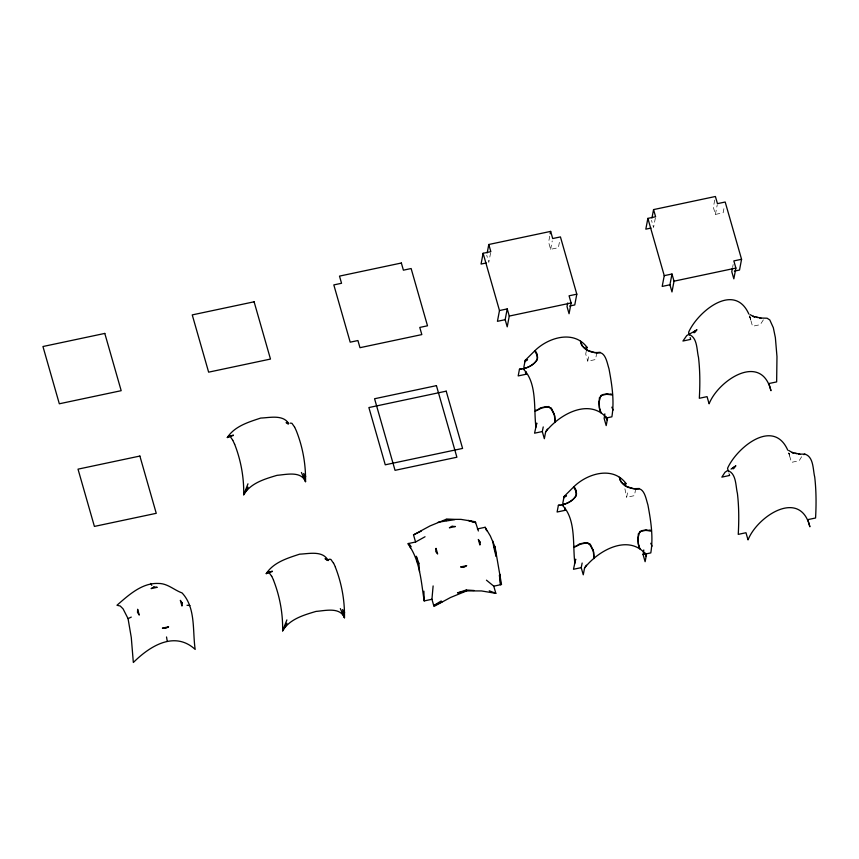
<?xml version="1.0" encoding="UTF-8"?>
<svg xmlns="http://www.w3.org/2000/svg" width="859" height="859" viewBox="0 0 859 859"><rect width="100%" height="100%" fill="white"/><g stroke="black" fill="none" stroke-linecap="round" stroke-linejoin="round"><path stroke-width="0.64" stroke-dasharray="4.29 3.22" d="M588.544 356.818L587.771 361.188L595.502 359.545L596.533 354.166M627.467 492.916L626.694 497.275L634.425 495.643L635.445 490.253M490.618 252.847L488.792 262.414L486.742 255.263M549.739 236.171L548.6 242.163L550.64 249.314L558.371 247.682L559.52 241.701M550.64 249.314L552.24 240.939M586.235 351.331L585.72 354.026L587.771 361.188M655.374 217.95L653.549 227.517L651.509 220.355M624.901 488.771L626.694 497.275M714.731 200.083L713.357 207.255L715.407 214.417L723.138 212.774L724.502 205.602M715.407 214.417L717.233 204.85M732.695 266.891L733.156 264.497M801.619 456.72L799.181 460.735L791.45 462.367L789.41 455.216M763.372 319.838L760.269 324.648L752.538 326.28L750.487 319.129M749.692 316.402L750.433 318.431L750.036 317.261M749.682 316.445L750.745 320.02M750.143 317.819L749.789 316.778L750.583 319.323L749.724 316.584M789.056 453.917L788.712 452.865L789.657 456.108M749.445 315.693L750.283 318.356M728.829 472.794L729.087 473.685M788.959 453.348L789.357 454.518L788.959 453.348"/><path stroke-width="1.29" d="M294.626 427.213A39.933 6.84 78 0 1 296.441 431.121C302.765 447.099 305.868 464.526 305.546 481.684C301.155 470.7 286.369 474.597 277.092 475.317C264.787 479 250.624 482.994 243.698 494.784C244.063 477.593 240.885 460.156 234.604 444.146M335.354 567.133C341.635 583.154 344.813 600.581 344.47 617.771C340.078 606.787 325.293 610.695 316.005 611.415C303.71 615.087 289.547 619.081 282.622 630.871C282.987 613.691 279.809 596.243 273.516 580.233M604.854 413.877L604.145 418.451L606.196 425.602L607.474 418.87L605.638 416.765L607.216 420.223M643.778 549.975L643.069 554.538L645.12 561.7L646.398 554.968L644.561 552.863L646.14 556.31M486.452 580.179L493.775 586.171L495.826 593.344L481.459 590.938L466.62 590.906L450.513 597.499L433.978 606.443L431.937 599.271L433.119 585.935M586.493 349.989L587.008 347.294C573.812 329.523 547.988 337.566 534.674 350.912L536.939 354.96L537.39 359.534C533.418 365.333 526.46 368.908 519.47 369.198L518.192 375.92L525.923 374.288L526.256 371.947M625.416 486.076L625.921 483.392C612.735 465.61 586.901 473.653 573.587 487.01L575.852 491.058L576.314 495.622C572.33 501.42 565.383 504.995 558.393 505.285L557.104 512.018L564.835 510.375L565.179 508.045M547.419 429.103L545.626 431.97L544.338 438.702L542.297 431.551L543.232 426.934M586.343 565.19L584.549 568.067L583.261 574.8L581.21 567.638L582.155 563.021M535.587 427.803L536.768 423.079L534.566 433.183L542.297 431.551M574.51 563.891L575.691 559.166L573.479 569.281L581.21 567.638M596.425 353.274L596.79 352.824C605.52 350.44 607.045 363.024 608.977 368.736C611.898 384.445 614.561 400.949 611.876 416.808L606.078 418.032M635.338 489.372L635.703 488.911C644.443 486.527 645.968 499.122 647.89 504.824C650.821 520.533 653.484 537.036 650.8 552.895L645.002 554.13M569.603 306.029L574.757 304.945L576.808 294.175L560.433 236.912L552.702 238.544L550.651 231.393L488.792 244.493L490.843 251.655L483.112 253.287L481.061 264.057L486.215 262.961M487.203 252.868L488.792 244.493M499.487 310.55L497.436 321.32L505.167 319.677L507.218 308.907L499.487 310.55L483.112 253.287M507.218 308.907L509.269 316.069L507.218 326.839L505.167 319.677M535.844 426.451C533.654 408.025 537.315 382.749 523.099 368.822C528.929 367.212 535.866 364.141 537.616 357.892L537.111 354.048L535.447 350.955L534.674 350.912L525.16 360.393L523.872 367.126L524.387 368.919M550.189 233.788L550.651 231.393M567.702 302.991L567.026 306.577L569.066 313.739L571.117 302.969L569.077 295.807L576.808 294.175M574.768 562.538C572.577 544.123 576.239 518.847 562.011 504.92C567.853 503.299 574.789 500.239 576.539 493.979L576.024 490.135L574.37 487.042L573.587 487.01L564.084 496.491L562.795 503.224L563.3 505.006M734.359 271.133L739.513 270.037L741.564 259.278L725.189 202.015L717.458 203.647L715.407 196.496L653.559 209.596L655.61 216.747L647.879 218.39L645.818 229.16L650.972 228.065M651.96 217.971L653.559 209.596M664.254 275.653L662.192 286.423L669.934 284.78L671.985 274.01L664.254 275.653L647.879 218.39M671.985 274.01L674.025 281.172L671.974 291.942L669.934 284.78M732.469 268.094L731.782 271.68L733.833 278.831L735.884 268.072L733.833 260.911L741.564 259.278M247.972 483.81L243.698 494.784L247.886 487.128L246.308 490.854M286.885 619.908L282.622 630.871L286.809 623.226L285.231 626.941M694.426 332.401L695.779 330.597L694.051 332.787L696.95 329.695L694.888 331.316M733.35 468.499L734.703 466.695L732.974 468.885L735.873 465.782L731.041 469.111M545.626 431.97C559.155 414.36 589.983 397.03 607.474 418.87M584.549 568.067C598.079 550.458 628.906 533.117 646.398 554.968M524.903 361.746L527.544 359.599L525.16 360.393M563.815 497.833L566.468 495.686L564.084 496.491M695.35 330.994L695.94 330.522M734.273 467.092L734.864 466.609M696.101 330.404L686.792 335.515L682.948 341.023L690.679 339.38L690.164 337.598M693.514 332.25L694.394 331.681M732.437 468.338L733.318 467.779M441.258 600.967L433.72 605.552L442.278 601.762M431.937 599.271L424.196 600.924C421.05 581.35 420.137 560.165 407.821 543.661L415.563 542.018L413.512 534.867L430.037 525.923L446.143 519.33L460.982 519.373L475.36 521.767L478.377 530.991M415.563 542.018L425.033 536.746M233.326 434.965L227.324 437.532C234.711 426.161 248.519 422.113 260.717 418.065C269.866 417.721 282.987 414.36 288.721 423.541M272.249 571.063L266.247 573.619C273.634 562.248 287.443 558.2 299.63 554.162C308.993 553.787 322.952 550.254 328.095 560.519L329.19 559.209L330.865 559.402L333.539 563.236M803.852 454.626L804.862 454.132C813.838 456.805 812.85 469.669 814.729 477.089C816.275 490.661 816.329 504.373 815.567 517.998L807.825 519.631L809.876 526.792C800.234 488.084 757.38 516.141 748.028 539.892L745.977 532.73L738.246 534.373C739.019 520.747 739.008 507.046 737.419 493.463C735.551 486.022 736.517 473.298 727.616 470.496L724.985 472.31L721.871 477.121L729.602 475.467L729.345 474.587M413.512 534.867L421.275 531.109M128.055 618.63L123.095 608.881L120.239 606.014L116.964 605.262C128.496 595.223 141.95 582.746 158.217 583.454C167.494 583.25 174.087 590.112 182.054 592.925C195.981 607.721 192.405 630.774 195.176 649.415C174.495 630.42 149.649 646.258 133.338 662.504L131.287 637.528L128.055 618.63L131.287 617.084M230.803 436.018L227.324 437.532L228.451 436.222L230.105 436.404L232.789 440.248M269.726 572.105L266.247 573.619L267.364 572.309L269.028 572.502L271.702 576.335M493.775 586.171L501.516 584.539L495.042 546.925L496.019 556.288L493.818 547.376L495.042 546.925L490.306 535.919L485.142 527.286L477.4 528.919M466.265 590.004L457.493 592.882L466.62 590.906L466.265 590.004L474.125 590.509M290.267 423.122L291.942 423.315L294.626 427.148M509.269 316.069L571.117 302.969M674.025 281.172L735.884 268.072M643.069 554.538L644.035 554.334M438.165 522.218L454.841 519.652L446.143 519.33L446.422 520.618M230.309 436.071L233.122 435.62M269.232 572.158L272.035 571.707M418.87 563.246L417.721 563.3L416.304 556.245L418.87 563.246L419.536 571.718M804.862 454.132L799.439 454.121M519.47 369.198L521.359 369.177M558.393 505.285L560.272 505.264M585.774 347.261L587.008 347.294M624.686 483.359L625.921 483.392M760.516 318.034L767.087 318.206L769.793 319.945L773.325 327.698L775.366 337.598L776.976 356.646L776.643 381.911L768.912 383.543L770.952 390.705C761.321 351.997 718.457 380.054 709.104 403.805L707.054 396.643L699.323 398.286C700.096 384.649 700.085 370.948 698.496 357.376C696.628 349.924 697.605 337.211 688.693 334.409M187.015 605.273L189.903 605.531M759.517 317.873L760.934 318.077L753.15 316.359L750.143 314.641M798.441 453.96L799.858 454.164L792.073 452.446L788.777 450.503M757.81 317.562L756.457 317.261M796.722 453.659L795.38 453.359M287.293 423.541L288.302 423.788L286.068 422.66M326.216 559.628L328.095 560.519L325.851 558.425M469.282 520.941L475.618 522.659L468.209 520.361M489.265 590.799L495.826 593.344M324.992 558.747L327.215 559.875M286.938 422.338L288.431 423.734M411.182 546.732L408.787 543.457L410.452 547.774M305.686 476.38L303.678 473.513L305.546 481.684L301.423 472.493M344.609 612.478L342.601 609.611L344.47 617.771L340.336 608.58M150.787 583.454L151.775 585.376M611.833 407.177L613.165 410.076M650.757 543.275L652.078 546.163M485.142 527.286L486.645 530.744M748.833 314.04C734.413 281.559 697.916 311.398 688.628 332.229L689.401 334.913M787.757 450.137C773.336 417.646 736.839 447.485 727.552 468.316L728.325 471M525.407 372.495L525.923 374.288M564.588 509.484L564.835 510.375M166.528 636.97L167.161 640.707M492.755 541.009L493.818 547.376M499.358 575.186L500.55 584.754L500.045 574.349M423.895 591.175L424.196 600.924M271.702 576.26A39.933 6.84 78 0 1 273.516 580.158M333.528 563.085A39.933 6.872 78.1 0 1 335.343 566.961M232.8 440.399A39.933 6.808 78 0 1 234.614 444.307M581.425 344.373C584.807 350.987 593.333 353.597 600.387 352.458L594.686 352.566L586.88 350.161L582.101 345.737L580.469 341.216L581.425 344.373M620.348 480.471C623.72 487.074 632.245 489.694 639.311 488.546L633.609 488.664L625.803 486.248L621.025 481.824L619.393 477.303L620.348 480.471M599.195 401.668L599.475 407.628L600.924 412.803L599.389 408.379L598.863 402.549L600.924 395.43L606.615 394.313L612.51 394.861L611.791 394.056L611.017 394.635L610.309 393.894L609.546 394.431L607.356 393.712L602.674 394.635L599.41 397.771L599.195 401.668M638.108 537.766L638.398 543.715L639.848 548.89L638.312 544.466L637.786 538.647L639.848 531.528L645.538 530.4L651.433 530.959L650.714 530.143L649.941 530.733L649.232 529.982L648.47 530.518L646.279 529.799L641.598 530.733L638.334 533.858L638.108 537.766M137.655 609.396L137.494 612.381L139.276 615.087L137.655 609.396M182.151 602.921L181.968 606.035L180.336 600.355L182.151 602.921M554.259 414.059L555.139 422.499L554.796 415.917L551.542 409.507L548.654 406.5L541.503 408.1L535.221 411.236L535.866 410.14L536.714 410.377L540.579 407.864L546.281 406.586L551.242 407.971L554.259 414.059M593.182 550.157L594.052 558.586L593.709 552.004L590.466 545.594L587.577 542.598L580.416 544.187L574.145 547.323L574.778 546.227L575.637 546.474L579.492 543.951L585.204 542.673L590.165 544.069L593.182 550.157M480.16 542.147L479.913 545.025L478.323 539.473L480.16 542.147M436.05 548.429L435.76 551.553L437.628 553.991L436.05 548.429M466.577 565.673L463.839 567.402L460.585 566.94L466.577 565.673M153.911 586.976L151.087 588.608L157.229 587.309L153.911 586.976M452.081 526.288L449.386 527.791L455.377 526.524L452.081 526.288M168.536 626.823L165.733 628.326L162.394 628.133L168.536 626.823M401.357 263.015L339.498 276.115L341.549 283.277L333.818 284.909L350.193 342.172L357.924 340.54L359.975 347.691L421.823 334.591L419.772 327.429L427.503 325.797L411.128 268.534L403.397 270.177L401.357 263.015M104.798 333.421L42.95 346.521L59.325 403.784L121.183 390.684L104.798 333.421M254.103 301.799L192.244 314.899L208.63 372.162L270.478 359.062L254.103 301.799M436.426 385.648L374.567 398.748L395.043 470.335L456.891 457.224L436.426 385.648M139.877 456.054L78.019 469.154L94.404 526.417L156.252 513.317L139.877 456.054M446.208 391.167L368.887 407.553L385.262 464.805L462.582 448.43L446.208 391.167M754.707 316.874L753.15 316.359L754.707 316.874M793.63 452.972L792.073 452.446L793.63 452.972"/></g></svg>
